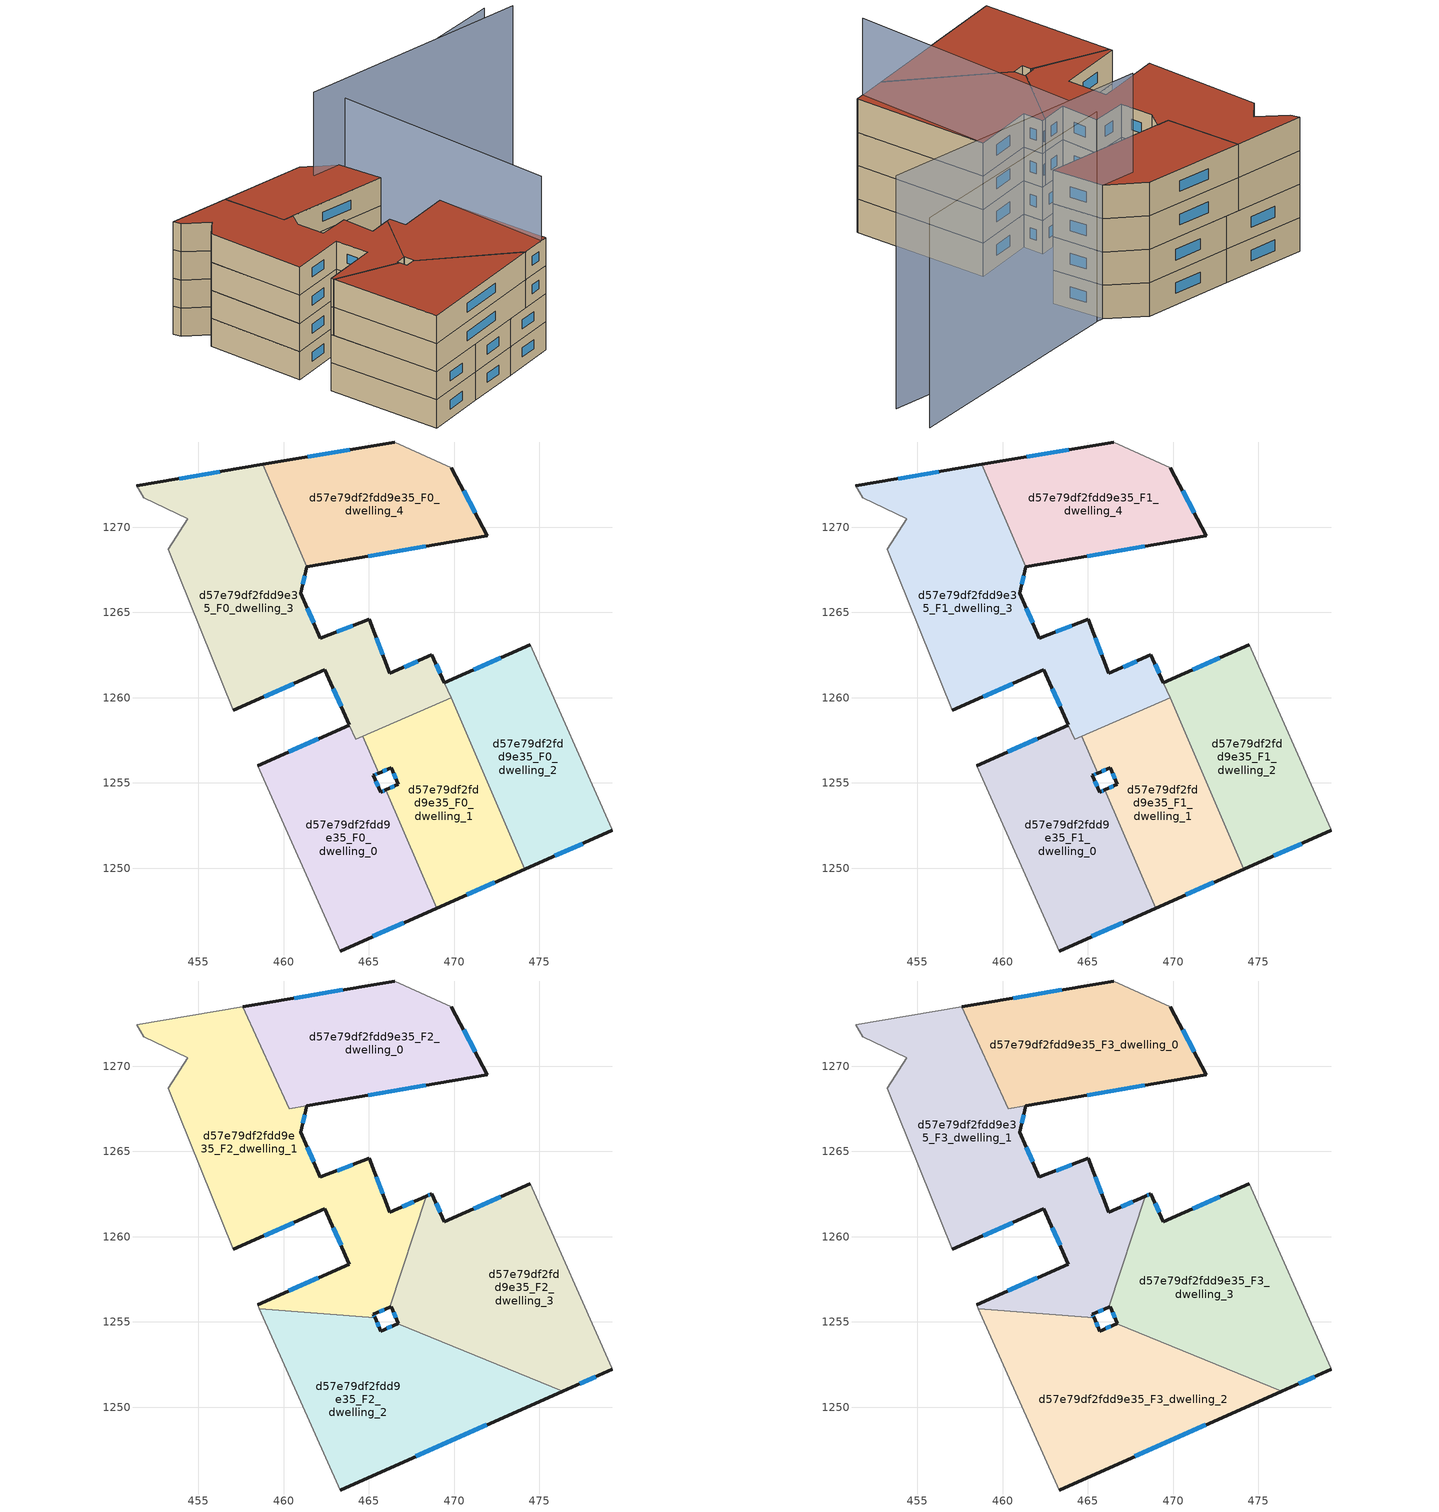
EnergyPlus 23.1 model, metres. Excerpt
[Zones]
d57e79df2fdd9e35_F0_dwelling_0
 floor ground (EU_floor_Construction): 464.63,1257.75 465.57,1255.58 465.27,1255.44 465.71,1254.47 465.99,1254.6 468.98,1247.66 463.31,1245.15 458.48,1256.01 463.86,1258.4 464.22,1257.58 z0
 wall outside (EU_wall_Construction): 465.99,1254.6 465.71,1254.47 465.27,1255.44 465.57,1255.58 / 463.31,1245.15 468.98,1247.66 / 463.86,1258.4 458.48,1256.01 z0:3
 wall to d57e79df2fdd9e35_F0_dwelling_1 (EU_wall_Construction): 468.98,1247.66 465.99,1254.6 / 465.57,1255.58 464.63,1257.75 z0:3
 wall adiabatic (EU_wall_Construction): 458.48,1256.01 463.31,1245.15 z0:3
 wall to d57e79df2fdd9e35_F0_dwelling_3 (EU_wall_Construction): 464.22,1257.58 463.86,1258.4 / 464.63,1257.75 464.23,1257.58 z0:3
 window (EU_Window_Construction): 465.37,1255.49 465.47,1255.53 / 465.56,1254.8 465.42,1255.11 / 465.9,1254.55 465.8,1254.51 / 465.24,1246.01 467.05,1246.81 / 462.03,1257.59 460.31,1256.83 z1.02:1.98
d57e79df2fdd9e35_F0_dwelling_1
 floor ground (EU_floor_Construction): 469.82,1259.99 474.15,1249.95 468.98,1247.66 465.99,1254.6 466.74,1254.93 466.3,1255.9 465.57,1255.58 464.63,1257.75 z0
 wall outside (EU_wall_Construction): 465.57,1255.58 466.3,1255.9 466.74,1254.93 465.99,1254.6 / 468.98,1247.66 474.15,1249.95 z0:3
 wall to d57e79df2fdd9e35_F0_dwelling_2 (EU_wall_Construction): 474.15,1249.95 469.82,1259.99 z0:3
 wall to d57e79df2fdd9e35_F0_dwelling_3 (EU_wall_Construction): 469.82,1259.99 464.63,1257.75 z0:3
 window (EU_Window_Construction): 466.45,1255.57 466.59,1255.26 / 465.82,1255.69 466.05,1255.79 / 470.74,1248.44 472.39,1249.17 / 466.48,1254.82 466.25,1254.71 z1.02:1.98
d57e79df2fdd9e35_F0_dwelling_2
 floor ground (EU_floor_Construction): 474.45,1263.1 479.25,1252.31 479.28,1252.23 474.15,1249.95 469.44,1260.87 z0
 wall outside (EU_wall_Construction): 474.45,1263.1 469.44,1260.87 / 474.15,1249.95 479.28,1252.23 z0:3
 wall adiabatic (EU_wall_Construction): 479.28,1252.23 479.25,1252.31 474.45,1263.1 z0:3
 wall to d57e79df2fdd9e35_F0_dwelling_3 (EU_wall_Construction): 469.44,1260.87 469.82,1259.99 z0:3
 window (EU_Window_Construction): 472.75,1262.34 471.14,1261.63 / 475.89,1250.72 477.54,1251.45 z1.02:1.98
d57e79df2fdd9e35_F0_dwelling_3
 floor ground (EU_floor_Construction): 465.03,1264.59 466.23,1261.43 468.7,1262.52 469.43,1260.87 469.82,1259.99 464.23,1257.58 462.42,1261.64 457.05,1259.26 453.24,1268.71 454.37,1270.49 451.8,1271.73 451.38,1272.42 458.78,1273.68 461.36,1267.69 461,1266.14 462.16,1263.5 z0
 wall outside (EU_wall_Construction): 457.05,1259.26 462.42,1261.64 463.86,1258.4 / 458.78,1273.68 451.38,1272.42 / 469.43,1260.87 468.7,1262.52 466.23,1261.43 465.03,1264.59 462.16,1263.5 461,1266.14 461.36,1267.69 z0:3
 wall adiabatic (EU_wall_Construction): 451.38,1272.42 451.8,1271.73 454.37,1270.49 453.24,1268.71 457.05,1259.26 z0:3
 wall to d57e79df2fdd9e35_F0_dwelling_4 (EU_wall_Construction): 461.36,1267.69 458.78,1273.68 z0:3
 window (EU_Window_Construction): 462.91,1260.54 463.37,1259.51 / 458.88,1260.07 460.6,1260.83 / 456.26,1273.25 453.9,1272.85 / 461.12,1266.67 461.24,1267.16 / 461.76,1264.4 461.39,1265.24 / 464.05,1264.22 463.13,1263.87 / 465.82,1262.51 465.44,1263.52 / 467.86,1262.15 467.07,1261.8 / 469.18,1261.43 468.95,1261.96 z1.02:1.98
d57e79df2fdd9e35_F0_dwelling_4
 floor ground (EU_floor_Construction): 469.84,1273.48 471.94,1269.5 461.36,1267.69 458.78,1273.68 466.51,1274.99 z0
 wall outside (EU_wall_Construction): 461.36,1267.69 471.94,1269.5 469.84,1273.48 / 466.51,1274.99 458.78,1273.68 z0:3
 wall adiabatic (EU_wall_Construction): 469.84,1273.48 466.51,1274.99 z0:3
 window (EU_Window_Construction): 464.96,1268.3 468.34,1268.88 / 463.88,1274.55 461.41,1274.13 / 471.23,1270.85 470.56,1272.13 z1.02:1.98
d57e79df2fdd9e35_F1_dwelling_0
 floor to d57e79df2fdd9e35_F0_dwelling_0 (EU_floor_Construction): 464.63,1257.75 465.57,1255.58 465.27,1255.44 465.71,1254.47 465.99,1254.6 468.98,1247.66 463.31,1245.15 458.48,1256.01 463.86,1258.4 464.22,1257.58 z3
 wall outside (EU_wall_Construction): 465.99,1254.6 465.71,1254.47 465.27,1255.44 465.57,1255.58 / 463.31,1245.15 468.98,1247.66 / 463.86,1258.4 458.48,1256.01 z3:6
 wall to d57e79df2fdd9e35_F1_dwelling_1 (EU_wall_Construction): 468.98,1247.66 465.99,1254.6 / 465.57,1255.58 464.63,1257.75 z3:6
 wall adiabatic (EU_wall_Construction): 458.48,1256.01 463.31,1245.15 z3:6
 wall to d57e79df2fdd9e35_F1_dwelling_3 (EU_wall_Construction): 464.22,1257.58 463.86,1258.4 / 464.63,1257.75 464.23,1257.58 z3:6
 window (EU_Window_Construction): 465.37,1255.49 465.47,1255.53 / 465.56,1254.8 465.42,1255.11 / 465.9,1254.55 465.8,1254.51 / 465.24,1246.01 467.05,1246.81 / 462.03,1257.59 460.31,1256.83 z4.02:4.98
d57e79df2fdd9e35_F1_dwelling_1
 floor to d57e79df2fdd9e35_F0_dwelling_1 (EU_floor_Construction): 469.82,1259.99 474.15,1249.95 468.98,1247.66 465.99,1254.6 466.74,1254.93 466.3,1255.9 465.57,1255.58 464.63,1257.75 z3
 wall outside (EU_wall_Construction): 465.57,1255.58 466.3,1255.9 466.74,1254.93 465.99,1254.6 / 468.98,1247.66 474.15,1249.95 z3:6
 wall to d57e79df2fdd9e35_F1_dwelling_2 (EU_wall_Construction): 474.15,1249.95 469.82,1259.99 z3:6
 wall to d57e79df2fdd9e35_F1_dwelling_3 (EU_wall_Construction): 469.82,1259.99 464.63,1257.75 z3:6
 window (EU_Window_Construction): 466.45,1255.57 466.59,1255.26 / 465.82,1255.69 466.05,1255.79 / 470.74,1248.44 472.39,1249.17 / 466.48,1254.82 466.25,1254.71 z4.02:4.98
d57e79df2fdd9e35_F1_dwelling_2
 floor outside (EU_floor_Construction): 469.82,1259.99 471.72,1255.58 469.65,1260.38 z3
 floor to d57e79df2fdd9e35_F0_dwelling_2 (EU_floor_Construction): 474.45,1263.1 479.25,1252.31 479.28,1252.23 474.15,1249.95 469.82,1259.99 469.44,1260.87 z3
 wall outside (EU_wall_Construction): 474.45,1263.1 469.44,1260.87 / 474.15,1249.95 479.28,1252.23 z3:6
 wall adiabatic (EU_wall_Construction): 479.28,1252.23 479.25,1252.31 474.45,1263.1 z3:6
 wall to d57e79df2fdd9e35_F1_dwelling_3 (EU_wall_Construction): 469.44,1260.87 469.82,1259.99 z3:6
 window (EU_Window_Construction): 472.75,1262.34 471.14,1261.63 / 475.89,1250.72 477.54,1251.45 z4.02:4.98
d57e79df2fdd9e35_F1_dwelling_3
 floor to d57e79df2fdd9e35_F0_dwelling_3 (EU_floor_Construction): 465.03,1264.59 466.23,1261.43 468.7,1262.52 469.43,1260.87 469.82,1259.99 464.22,1257.58 463.86,1258.4 462.42,1261.64 457.05,1259.26 453.24,1268.71 454.37,1270.49 451.8,1271.73 451.38,1272.42 458.78,1273.68 461.36,1267.69 461,1266.14 462.16,1263.5 z3
 wall outside (EU_wall_Construction): 457.05,1259.26 462.42,1261.64 463.86,1258.4 / 458.78,1273.68 451.38,1272.42 / 469.43,1260.87 468.7,1262.52 466.23,1261.43 465.03,1264.59 462.16,1263.5 461,1266.14 461.36,1267.69 z3:6
 wall adiabatic (EU_wall_Construction): 451.38,1272.42 451.8,1271.73 454.37,1270.49 453.24,1268.71 457.05,1259.26 z3:6
 wall to d57e79df2fdd9e35_F1_dwelling_4 (EU_wall_Construction): 461.36,1267.69 458.78,1273.68 z3:6
 window (EU_Window_Construction): 462.91,1260.54 463.37,1259.51 / 458.88,1260.07 460.6,1260.83 / 456.26,1273.25 453.9,1272.85 / 461.12,1266.67 461.24,1267.16 / 461.76,1264.4 461.39,1265.24 / 464.05,1264.22 463.13,1263.87 / 465.82,1262.51 465.44,1263.52 / 467.86,1262.15 467.07,1261.8 / 469.18,1261.43 468.95,1261.96 z4.02:4.98
d57e79df2fdd9e35_F1_dwelling_4
 floor to d57e79df2fdd9e35_F0_dwelling_4 (EU_floor_Construction): 469.84,1273.48 471.94,1269.5 461.36,1267.69 458.78,1273.68 466.51,1274.99 z3
 wall outside (EU_wall_Construction): 461.36,1267.69 471.94,1269.5 469.84,1273.48 / 466.51,1274.99 458.78,1273.68 z3:6
 wall adiabatic (EU_wall_Construction): 469.84,1273.48 466.51,1274.99 z3:6
 window (EU_Window_Construction): 464.96,1268.3 468.34,1268.88 / 463.88,1274.55 461.41,1274.13 / 471.23,1270.85 470.56,1272.13 z4.02:4.98
d57e79df2fdd9e35_F2_dwelling_0
 floor to d57e79df2fdd9e35_F1_dwelling_4 (EU_floor_Construction): 469.84,1273.48 471.94,1269.5 461.36,1267.69 458.78,1273.68 466.51,1274.99 z6
 floor to d57e79df2fdd9e35_F1_dwelling_3 (EU_floor_Construction): 458.78,1273.68 461.36,1267.69 460.34,1267.51 457.59,1273.48 z6
 wall outside (EU_wall_Construction): 466.51,1274.99 457.59,1273.48 / 461.37,1267.69 471.94,1269.5 469.84,1273.48 z6:9
 wall adiabatic (EU_wall_Construction): 469.84,1273.48 466.51,1274.99 z6:9
 wall to d57e79df2fdd9e35_F2_dwelling_1 (EU_wall_Construction): 457.59,1273.48 460.34,1267.51 461.36,1267.69 z6:9
 window (EU_Window_Construction): 463.48,1274.48 460.63,1273.99 / 471.23,1270.85 470.56,1272.13 / 464.97,1268.3 468.34,1268.88 z7.02:7.98
d57e79df2fdd9e35_F2_dwelling_1
 floor to d57e79df2fdd9e35_F1_dwelling_3 (EU_floor_Construction): 461.36,1267.69 461,1266.14 462.16,1263.5 462.18,1263.51 465.03,1264.59 466.23,1261.43 468.35,1262.37 467.21,1258.86 464.22,1257.58 462.42,1261.64 457.05,1259.26 453.24,1268.71 454.37,1270.49 451.8,1271.73 451.38,1272.42 457.59,1273.48 460.34,1267.51 z6
 floor to d57e79df2fdd9e35_F1_dwelling_0 (EU_floor_Construction): 464.63,1257.75 465.57,1255.58 465.27,1255.44 465.36,1255.24 458.59,1255.77 458.48,1256.01 463.86,1258.4 464.22,1257.58 z6
 floor to d57e79df2fdd9e35_F1_dwelling_1 (EU_floor_Construction): 467.21,1258.86 466.23,1255.87 465.57,1255.58 464.63,1257.75 z6
 wall outside (EU_wall_Construction): 465.36,1255.24 465.27,1255.44 466.23,1255.87 / 457.05,1259.26 462.42,1261.64 463.86,1258.4 458.48,1256.01 / 468.35,1262.37 466.23,1261.43 465.03,1264.59 462.18,1263.51 462.16,1263.5 461,1266.14 461.36,1267.69 z6:9
 wall to d57e79df2fdd9e35_F2_dwelling_2 (EU_wall_Construction): 458.59,1255.77 465.36,1255.24 z6:9
 wall adiabatic (EU_wall_Construction): 458.48,1256.01 458.59,1255.77 / 457.59,1273.48 451.38,1272.42 451.8,1271.73 454.37,1270.49 453.24,1268.71 457.05,1259.26 z6:9
 wall to d57e79df2fdd9e35_F2_dwelling_3 (EU_wall_Construction): 466.23,1255.87 468.35,1262.37 z6:9
 window (EU_Window_Construction): 465.6,1255.59 465.9,1255.72 / 465.33,1255.31 465.3,1255.37 / 462.03,1257.59 460.31,1256.83 / 462.91,1260.54 463.37,1259.5 / 458.88,1260.07 460.6,1260.83 / 461.12,1266.67 461.24,1267.16 / 461.76,1264.4 461.39,1265.24 / 464.06,1264.22 463.15,1263.88 / 465.82,1262.51 465.44,1263.52 / 467.63,1262.05 466.96,1261.75 z7.02:7.98
d57e79df2fdd9e35_F2_dwelling_2
 floor to d57e79df2fdd9e35_F1_dwelling_0 (EU_floor_Construction): 465.99,1254.6 468.98,1247.66 463.31,1245.15 458.59,1255.77 465.36,1255.24 465.71,1254.47 z6
 floor to d57e79df2fdd9e35_F1_dwelling_1 (EU_floor_Construction): 473.15,1252.25 474.14,1249.95 468.98,1247.66 465.99,1254.6 466.69,1254.91 z6
 floor to d57e79df2fdd9e35_F1_dwelling_2 (EU_floor_Construction): 476.36,1250.93 474.14,1249.95 473.16,1252.25 z6
 wall outside (EU_wall_Construction): 466.69,1254.91 465.71,1254.47 465.36,1255.24 / 463.31,1245.15 476.36,1250.93 z6:9
 wall to d57e79df2fdd9e35_F2_dwelling_3 (EU_wall_Construction): 476.36,1250.93 466.69,1254.91 z6:9
 wall adiabatic (EU_wall_Construction): 458.59,1255.77 463.31,1245.15 z6:9
 window (EU_Window_Construction): 465.59,1254.73 465.48,1254.98 / 466.35,1254.76 466.04,1254.62 / 467.75,1247.12 471.92,1248.96 z7.02:7.98
d57e79df2fdd9e35_F2_dwelling_3
 floor to d57e79df2fdd9e35_F1_dwelling_1 (EU_floor_Construction): 469.82,1259.99 473.15,1252.25 466.69,1254.91 466.74,1254.93 466.3,1255.9 466.23,1255.87 467.21,1258.86 z6
 floor to d57e79df2fdd9e35_F1_dwelling_2 (EU_floor_Construction): 474.45,1263.1 479.25,1252.31 479.28,1252.23 476.36,1250.93 473.16,1252.25 469.82,1259.99 469.44,1260.87 z6
 floor to d57e79df2fdd9e35_F1_dwelling_3 (EU_floor_Construction): 468.7,1262.52 469.43,1260.87 469.82,1259.99 467.21,1258.86 468.35,1262.37 z6
 wall outside (EU_wall_Construction): 476.36,1250.93 479.28,1252.23 / 466.23,1255.87 466.3,1255.9 466.74,1254.93 466.69,1254.91 / 474.45,1263.1 469.44,1260.87 468.7,1262.52 468.35,1262.37 z6:9
 wall adiabatic (EU_wall_Construction): 479.28,1252.23 479.25,1252.31 474.45,1263.1 z6:9
 window (EU_Window_Construction): 477.36,1251.37 478.29,1251.79 / 466.45,1255.57 466.59,1255.26 / 468.58,1262.47 468.47,1262.42 / 469.18,1261.43 468.95,1261.96 / 472.75,1262.34 471.14,1261.63 z7.02:7.98
d57e79df2fdd9e35_F3_dwelling_0
 floor to d57e79df2fdd9e35_F2_dwelling_0 (EU_floor_Construction): 469.84,1273.48 471.94,1269.5 460.34,1267.51 457.59,1273.48 466.51,1274.99 z9
 wall outside (EU_wall_Construction): 466.51,1274.99 457.59,1273.48 / 461.37,1267.69 471.94,1269.5 469.84,1273.48 z9:12
 wall adiabatic (EU_wall_Construction): 469.84,1273.48 466.51,1274.99 z9:12
 wall to d57e79df2fdd9e35_F3_dwelling_1 (EU_wall_Construction): 457.59,1273.48 460.34,1267.51 461.36,1267.69 z9:12
 window (EU_Window_Construction): 463.48,1274.48 460.63,1273.99 / 471.23,1270.85 470.56,1272.13 / 464.97,1268.3 468.34,1268.88 z10.02:10.98
 roof outside (EU_roof_Construction): 471.94,1269.5 469.84,1273.48 466.51,1274.99 457.59,1273.48 460.34,1267.51 z12
d57e79df2fdd9e35_F3_dwelling_1
 floor to d57e79df2fdd9e35_F2_dwelling_1 (EU_floor_Construction): 461.36,1267.69 461,1266.14 462.16,1263.5 462.18,1263.51 465.03,1264.59 466.23,1261.43 468.35,1262.37 466.23,1255.87 465.27,1255.44 465.36,1255.24 458.59,1255.77 458.48,1256.01 463.86,1258.4 462.42,1261.64 457.05,1259.26 453.24,1268.71 454.37,1270.49 451.8,1271.73 451.38,1272.42 457.59,1273.48 460.34,1267.51 z9
 wall outside (EU_wall_Construction): 465.36,1255.24 465.27,1255.44 466.23,1255.87 / 457.05,1259.26 462.42,1261.64 463.86,1258.4 458.48,1256.01 / 468.35,1262.37 466.23,1261.43 465.03,1264.59 462.18,1263.51 462.16,1263.5 461,1266.14 461.36,1267.69 z9:12
 wall to d57e79df2fdd9e35_F3_dwelling_2 (EU_wall_Construction): 458.59,1255.77 465.36,1255.24 z9:12
 wall adiabatic (EU_wall_Construction): 458.48,1256.01 458.59,1255.77 / 457.59,1273.48 451.38,1272.42 451.8,1271.73 454.37,1270.49 453.24,1268.71 457.05,1259.26 z9:12
 wall to d57e79df2fdd9e35_F3_dwelling_3 (EU_wall_Construction): 466.23,1255.87 468.35,1262.37 z9:12
 window (EU_Window_Construction): 465.6,1255.59 465.9,1255.72 / 465.33,1255.31 465.3,1255.37 / 462.03,1257.59 460.31,1256.83 / 462.91,1260.54 463.37,1259.5 / 458.88,1260.07 460.6,1260.83 / 461.12,1266.67 461.24,1267.16 / 461.76,1264.4 461.39,1265.24 / 464.06,1264.22 463.15,1263.88 / 465.82,1262.51 465.44,1263.52 / 467.63,1262.05 466.96,1261.75 z10.02:10.98
 roof outside (EU_roof_Construction): 466.23,1255.87 468.35,1262.37 466.23,1261.43 465.03,1264.59 462.18,1263.51 462.16,1263.5 461,1266.14 461.36,1267.69 460.34,1267.51 457.59,1273.48 451.38,1272.42 451.8,1271.73 454.37,1270.49 453.24,1268.71 457.05,1259.26 462.42,1261.64 463.86,1258.4 458.48,1256.01 458.59,1255.77 465.36,1255.24 465.27,1255.44 z12
d57e79df2fdd9e35_F3_dwelling_2
 floor to d57e79df2fdd9e35_F2_dwelling_2 (EU_floor_Construction): 476.36,1250.93 463.31,1245.15 458.59,1255.77 465.36,1255.24 465.71,1254.47 466.69,1254.91 z9
 wall outside (EU_wall_Construction): 466.69,1254.91 465.71,1254.47 465.36,1255.24 / 463.31,1245.15 476.36,1250.93 z9:12
 wall to d57e79df2fdd9e35_F3_dwelling_3 (EU_wall_Construction): 476.36,1250.93 466.69,1254.91 z9:12
 wall adiabatic (EU_wall_Construction): 458.59,1255.77 463.31,1245.15 z9:12
 window (EU_Window_Construction): 465.59,1254.73 465.48,1254.98 / 466.35,1254.76 466.04,1254.62 / 467.75,1247.12 471.92,1248.96 z10.02:10.98
 roof outside (EU_roof_Construction): 476.36,1250.93 466.69,1254.91 465.71,1254.47 465.36,1255.24 458.59,1255.77 463.31,1245.15 z12
d57e79df2fdd9e35_F3_dwelling_3
 floor to d57e79df2fdd9e35_F2_dwelling_3 (EU_floor_Construction): 474.45,1263.1 479.25,1252.31 479.28,1252.23 476.36,1250.93 466.69,1254.91 466.74,1254.93 466.3,1255.9 466.23,1255.87 468.35,1262.37 468.7,1262.52 469.44,1260.87 z9
 wall outside (EU_wall_Construction): 476.36,1250.93 479.28,1252.23 / 466.23,1255.87 466.3,1255.9 466.74,1254.93 466.69,1254.91 / 474.45,1263.1 469.44,1260.87 468.7,1262.52 468.35,1262.37 z9:12
 wall adiabatic (EU_wall_Construction): 479.28,1252.23 479.25,1252.31 474.45,1263.1 z9:12
 window (EU_Window_Construction): 477.36,1251.37 478.29,1251.79 / 466.45,1255.57 466.59,1255.26 / 468.58,1262.47 468.47,1262.42 / 469.18,1261.43 468.95,1261.96 / 472.75,1262.34 471.14,1261.63 z10.02:10.98
 roof outside (EU_roof_Construction): 479.28,1252.23 479.25,1252.31 474.45,1263.1 469.44,1260.87 468.7,1262.52 468.35,1262.37 466.23,1255.87 466.3,1255.9 466.74,1254.93 466.69,1254.91 476.36,1250.93 z12
shading: 478.63,1251.93 470.51,1273.64 / 470.51,1273.64 490.03,1280.94 z0:18.9; 490.73,1277.03 466.85,1272.97 z0:20.9
[Building]
EU S2 Campaign: North Axis=0; Terrain=City; Solar Distribution=FullExterior
[Site:Location]
Vienna: Latitude=48; Longitude=16.5; Time Zone=1; Elevation=183
[SizingPeriod:WeatherFileDays]
AnnualSizingPeriod: Begin Month=1; Begin Day of Month=1; End Month=12; End Day of Month=31; Day of Week for Start Day=Monday; Use Weather File Daylight Saving Period=No; Use Weather File Rain and Snow Indicators=No
[MATERIAL]
EU_InternalMass_Material: Roughness=MediumRough; Thickness=0.1; Conductivity=1; Density=1800; Specific Heat=900; Thermal Absorptance=0.9; Solar Absorptance=0.7; Visible Absorptance=0.7
[MATERIAL:NOMASS] Roughness=MediumRough; Thermal Absorptance=0.9; Solar Absorptance=0.7; Visible Absorptance=0.7
Name | Thermal Resistance
EU_wall_NoMass | 0.942466
EU_roof_NoMass | 0.551687
EU_floor_NoMass | 0.66527
[WINDOWMATERIAL:SIMPLEGLAZINGSYSTEM]
EU_Window_SimpleGlazing: UFactor=2.03367; Solar Heat Gain Coefficient=0.65; Visible Transmittance=0.65
[CONSTRUCTION]
EU_wall_Construction: EU_wall_NoMass
EU_roof_Construction: EU_roof_NoMass
EU_floor_Construction: EU_floor_NoMass
EU_Window_Construction: EU_Window_SimpleGlazing
EU_InternalMass_Construction: EU_InternalMass_Material
[ZONE] Type=1; Multiplier=1; Ceiling Height=autocalculate; Floor Area=autocalculate; Part of Total Floor Area=Yes
Name | Volume
d57e79df2fdd9e35_F0_dwelling_0; d57e79df2fdd9e35_F1_dwelling_0 | 221.442
d57e79df2fdd9e35_F2_dwelling_0; d57e79df2fdd9e35_F3_dwelling_0 | 213
d57e79df2fdd9e35_F0_dwelling_1; d57e79df2fdd9e35_F1_dwelling_1 | 183.04
d57e79df2fdd9e35_F2_dwelling_1; d57e79df2fdd9e35_F3_dwelling_1 | 361.277
d57e79df2fdd9e35_F0_dwelling_2 | 198.358
d57e79df2fdd9e35_F1_dwelling_2 | 198.231
d57e79df2fdd9e35_F2_dwelling_2; d57e79df2fdd9e35_F3_dwelling_2 | 285.555
d57e79df2fdd9e35_F0_dwelling_3 | 347.662
d57e79df2fdd9e35_F1_dwelling_3 | 347.705
d57e79df2fdd9e35_F2_dwelling_3; d57e79df2fdd9e35_F3_dwelling_3 | 282.308
d57e79df2fdd9e35_F0_dwelling_4; d57e79df2fdd9e35_F1_dwelling_4 | 191.602
[INTERNALMASS] Construction=EU_InternalMass_Construction
Name | Zone or ZoneList | Surface Area
d57e79df2fdd9e35_F0_dwelling_0_EU_InternalMass | d57e79df2fdd9e35_F0_dwelling_0 | 73.8157
d57e79df2fdd9e35_F0_dwelling_1_EU_InternalMass | d57e79df2fdd9e35_F0_dwelling_1 | 61.0129
d57e79df2fdd9e35_F0_dwelling_2_EU_InternalMass | d57e79df2fdd9e35_F0_dwelling_2 | 66.1149
d57e79df2fdd9e35_F0_dwelling_3_EU_InternalMass | d57e79df2fdd9e35_F0_dwelling_3 | 115.906
d57e79df2fdd9e35_F0_dwelling_4_EU_InternalMass | d57e79df2fdd9e35_F0_dwelling_4 | 63.8676
d57e79df2fdd9e35_F1_dwelling_0_EU_InternalMass | d57e79df2fdd9e35_F1_dwelling_0 | 73.8157
d57e79df2fdd9e35_F1_dwelling_1_EU_InternalMass | d57e79df2fdd9e35_F1_dwelling_1 | 61.0129
d57e79df2fdd9e35_F1_dwelling_2_EU_InternalMass | d57e79df2fdd9e35_F1_dwelling_2 | 66.1149
d57e79df2fdd9e35_F1_dwelling_3_EU_InternalMass | d57e79df2fdd9e35_F1_dwelling_3 | 115.906
d57e79df2fdd9e35_F1_dwelling_4_EU_InternalMass | d57e79df2fdd9e35_F1_dwelling_4 | 63.8676
d57e79df2fdd9e35_F2_dwelling_0_EU_InternalMass | d57e79df2fdd9e35_F2_dwelling_0 | 71.0017
d57e79df2fdd9e35_F2_dwelling_1_EU_InternalMass | d57e79df2fdd9e35_F2_dwelling_1 | 120.426
d57e79df2fdd9e35_F2_dwelling_2_EU_InternalMass | d57e79df2fdd9e35_F2_dwelling_2 | 95.1849
d57e79df2fdd9e35_F2_dwelling_3_EU_InternalMass | d57e79df2fdd9e35_F2_dwelling_3 | 94.1028
d57e79df2fdd9e35_F3_dwelling_0_EU_InternalMass | d57e79df2fdd9e35_F3_dwelling_0 | 71.0017
d57e79df2fdd9e35_F3_dwelling_1_EU_InternalMass | d57e79df2fdd9e35_F3_dwelling_1 | 120.426
d57e79df2fdd9e35_F3_dwelling_2_EU_InternalMass | d57e79df2fdd9e35_F3_dwelling_2 | 95.1849
d57e79df2fdd9e35_F3_dwelling_3_EU_InternalMass | d57e79df2fdd9e35_F3_dwelling_3 | 94.1028
[OTHEREQUIPMENT] Fuel Type=Electricity; Design Level Calculation Method=Watts/Area; Power per Zone Floor Area=1; Fraction Latent=0; Fraction Radiant=0; Fraction Lost=0; Carbon Dioxide Generation Rate=0; EndUse Subcategory=EU_Step8_InternalGains
Name | Zone or ZoneList or Space or SpaceList | Schedule
EU_Step8_InternalGain_d57e79df2fdd9e35_F0_dwelling_0_f000 | d57e79df2fdd9e35_F0_dwelling_0 | EU_Step8_GainSchedule_d57e79df2fdd9e35_F0_dwelling_0_f000
EU_Step8_InternalGain_d57e79df2fdd9e35_F0_dwelling_1_f000 | d57e79df2fdd9e35_F0_dwelling_1 | EU_Step8_GainSchedule_d57e79df2fdd9e35_F0_dwelling_1_f000
EU_Step8_InternalGain_d57e79df2fdd9e35_F0_dwelling_2_f000 | d57e79df2fdd9e35_F0_dwelling_2 | EU_Step8_GainSchedule_d57e79df2fdd9e35_F0_dwelling_2_f000
EU_Step8_InternalGain_d57e79df2fdd9e35_F0_dwelling_3_f000 | d57e79df2fdd9e35_F0_dwelling_3 | EU_Step8_GainSchedule_d57e79df2fdd9e35_F0_dwelling_3_f000
EU_Step8_InternalGain_d57e79df2fdd9e35_F0_dwelling_4_f000 | d57e79df2fdd9e35_F0_dwelling_4 | EU_Step8_GainSchedule_d57e79df2fdd9e35_F0_dwelling_4_f000
EU_Step8_InternalGain_d57e79df2fdd9e35_F1_dwelling_0_f000 | d57e79df2fdd9e35_F1_dwelling_0 | EU_Step8_GainSchedule_d57e79df2fdd9e35_F1_dwelling_0_f000
EU_Step8_InternalGain_d57e79df2fdd9e35_F1_dwelling_1_f000 | d57e79df2fdd9e35_F1_dwelling_1 | EU_Step8_GainSchedule_d57e79df2fdd9e35_F1_dwelling_1_f000
EU_Step8_InternalGain_d57e79df2fdd9e35_F1_dwelling_2_f000 | d57e79df2fdd9e35_F1_dwelling_2 | EU_Step8_GainSchedule_d57e79df2fdd9e35_F1_dwelling_2_f000
EU_Step8_InternalGain_d57e79df2fdd9e35_F1_dwelling_3_f000 | d57e79df2fdd9e35_F1_dwelling_3 | EU_Step8_GainSchedule_d57e79df2fdd9e35_F1_dwelling_3_f000
EU_Step8_InternalGain_d57e79df2fdd9e35_F1_dwelling_4_f000 | d57e79df2fdd9e35_F1_dwelling_4 | EU_Step8_GainSchedule_d57e79df2fdd9e35_F1_dwelling_4_f000
EU_Step8_InternalGain_d57e79df2fdd9e35_F2_dwelling_0_f000 | d57e79df2fdd9e35_F2_dwelling_0 | EU_Step8_GainSchedule_d57e79df2fdd9e35_F2_dwelling_0_f000
EU_Step8_InternalGain_d57e79df2fdd9e35_F2_dwelling_1_f000 | d57e79df2fdd9e35_F2_dwelling_1 | EU_Step8_GainSchedule_d57e79df2fdd9e35_F2_dwelling_1_f000
EU_Step8_InternalGain_d57e79df2fdd9e35_F2_dwelling_2_f000 | d57e79df2fdd9e35_F2_dwelling_2 | EU_Step8_GainSchedule_d57e79df2fdd9e35_F2_dwelling_2_f000
EU_Step8_InternalGain_d57e79df2fdd9e35_F2_dwelling_3_f000 | d57e79df2fdd9e35_F2_dwelling_3 | EU_Step8_GainSchedule_d57e79df2fdd9e35_F2_dwelling_3_f000
EU_Step8_InternalGain_d57e79df2fdd9e35_F3_dwelling_0_f000 | d57e79df2fdd9e35_F3_dwelling_0 | EU_Step8_GainSchedule_d57e79df2fdd9e35_F3_dwelling_0_f000
EU_Step8_InternalGain_d57e79df2fdd9e35_F3_dwelling_1_f000 | d57e79df2fdd9e35_F3_dwelling_1 | EU_Step8_GainSchedule_d57e79df2fdd9e35_F3_dwelling_1_f000
EU_Step8_InternalGain_d57e79df2fdd9e35_F3_dwelling_2_f000 | d57e79df2fdd9e35_F3_dwelling_2 | EU_Step8_GainSchedule_d57e79df2fdd9e35_F3_dwelling_2_f000
EU_Step8_InternalGain_d57e79df2fdd9e35_F3_dwelling_3_f000 | d57e79df2fdd9e35_F3_dwelling_3 | EU_Step8_GainSchedule_d57e79df2fdd9e35_F3_dwelling_3_f000
[ZONEVENTILATION:DESIGNFLOWRATE] Schedule=EU_AlwaysOn; Design Flow Rate Calculation Method=AirChanges/Hour; Air Changes per Hour=0.530523; Ventilation Type=Natural; Fan Pressure Rise=0; Fan Total Efficiency=1; Constant Term Coefficient=1; Temperature Term Coefficient=0; Velocity Term Coefficient=0; Velocity Squared Term Coefficient=0; Minimum Indoor Temperature=-100; Maximum Indoor Temperature=100; Delta Temperature=-100; Minimum Outdoor Temperature=-100; Maximum Outdoor Temperature=100; Maximum Wind Speed=40
Name | Zone or ZoneList or Space or SpaceList
EU_ConstantAir_d57e79df2fdd9e35_F0_dwelling_0 | d57e79df2fdd9e35_F0_dwelling_0
EU_ConstantAir_d57e79df2fdd9e35_F0_dwelling_1 | d57e79df2fdd9e35_F0_dwelling_1
EU_ConstantAir_d57e79df2fdd9e35_F0_dwelling_2 | d57e79df2fdd9e35_F0_dwelling_2
EU_ConstantAir_d57e79df2fdd9e35_F0_dwelling_3 | d57e79df2fdd9e35_F0_dwelling_3
EU_ConstantAir_d57e79df2fdd9e35_F0_dwelling_4 | d57e79df2fdd9e35_F0_dwelling_4
EU_ConstantAir_d57e79df2fdd9e35_F1_dwelling_0 | d57e79df2fdd9e35_F1_dwelling_0
EU_ConstantAir_d57e79df2fdd9e35_F1_dwelling_1 | d57e79df2fdd9e35_F1_dwelling_1
EU_ConstantAir_d57e79df2fdd9e35_F1_dwelling_2 | d57e79df2fdd9e35_F1_dwelling_2
EU_ConstantAir_d57e79df2fdd9e35_F1_dwelling_3 | d57e79df2fdd9e35_F1_dwelling_3
EU_ConstantAir_d57e79df2fdd9e35_F1_dwelling_4 | d57e79df2fdd9e35_F1_dwelling_4
EU_ConstantAir_d57e79df2fdd9e35_F2_dwelling_0 | d57e79df2fdd9e35_F2_dwelling_0
EU_ConstantAir_d57e79df2fdd9e35_F2_dwelling_1 | d57e79df2fdd9e35_F2_dwelling_1
EU_ConstantAir_d57e79df2fdd9e35_F2_dwelling_2 | d57e79df2fdd9e35_F2_dwelling_2
EU_ConstantAir_d57e79df2fdd9e35_F2_dwelling_3 | d57e79df2fdd9e35_F2_dwelling_3
EU_ConstantAir_d57e79df2fdd9e35_F3_dwelling_0 | d57e79df2fdd9e35_F3_dwelling_0
EU_ConstantAir_d57e79df2fdd9e35_F3_dwelling_1 | d57e79df2fdd9e35_F3_dwelling_1
EU_ConstantAir_d57e79df2fdd9e35_F3_dwelling_2 | d57e79df2fdd9e35_F3_dwelling_2
EU_ConstantAir_d57e79df2fdd9e35_F3_dwelling_3 | d57e79df2fdd9e35_F3_dwelling_3
[HVACTEMPLATE:THERMOSTAT] Constant Heating Setpoint=20; Constant Cooling Setpoint=50
EU_HeatOnly_d57e79df2fdd9e35_F0_dwelling_0; EU_HeatOnly_d57e79df2fdd9e35_F0_dwelling_1; EU_HeatOnly_d57e79df2fdd9e35_F0_dwelling_2; EU_HeatOnly_d57e79df2fdd9e35_F0_dwelling_3; EU_HeatOnly_d57e79df2fdd9e35_F0_dwelling_4; EU_HeatOnly_d57e79df2fdd9e35_F1_dwelling_0; EU_HeatOnly_d57e79df2fdd9e35_F1_dwelling_1; EU_HeatOnly_d57e79df2fdd9e35_F1_dwelling_2; EU_HeatOnly_d57e79df2fdd9e35_F1_dwelling_3; EU_HeatOnly_d57e79df2fdd9e35_F1_dwelling_4; EU_HeatOnly_d57e79df2fdd9e35_F2_dwelling_0; EU_HeatOnly_d57e79df2fdd9e35_F2_dwelling_1; EU_HeatOnly_d57e79df2fdd9e35_F2_dwelling_2; EU_HeatOnly_d57e79df2fdd9e35_F2_dwelling_3; EU_HeatOnly_d57e79df2fdd9e35_F3_dwelling_0; EU_HeatOnly_d57e79df2fdd9e35_F3_dwelling_1; EU_HeatOnly_d57e79df2fdd9e35_F3_dwelling_2; EU_HeatOnly_d57e79df2fdd9e35_F3_dwelling_3
[HVACTEMPLATE:ZONE:IDEALLOADSAIRSYSTEM] System Availability Schedule=EU_AlwaysOn; Maximum Heating Supply Air Temperature=50; Minimum Cooling Supply Air Temperature=13; Maximum Heating Supply Air Humidity Ratio=0.0156; Minimum Cooling Supply Air Humidity Ratio=0.0077; Heating Limit=NoLimit; Cooling Limit=NoLimit; Heating Availability Schedule=EU_AlwaysOn; Cooling Availability Schedule=EU_CoolingOff; Dehumidification Control Type=ConstantSensibleHeatRatio; Cooling Sensible Heat Ratio=0.7; Dehumidification Setpoint=60; Humidification Control Type=None; Humidification Setpoint=30; Outdoor Air Method=None; Outdoor Air Flow Rate per Person=0.00944; Outdoor Air Flow Rate per Zone Floor Area=0; Outdoor Air Flow Rate per Zone=0; Demand Controlled Ventilation Type=None; Outdoor Air Economizer Type=NoEconomizer; Heat Recovery Type=None; Sensible Heat Recovery Effectiveness=0.7; Latent Heat Recovery Effectiveness=0.65
Name | Template Thermostat
d57e79df2fdd9e35_F0_dwelling_0 | EU_HeatOnly_d57e79df2fdd9e35_F0_dwelling_0
d57e79df2fdd9e35_F0_dwelling_1 | EU_HeatOnly_d57e79df2fdd9e35_F0_dwelling_1
d57e79df2fdd9e35_F0_dwelling_2 | EU_HeatOnly_d57e79df2fdd9e35_F0_dwelling_2
d57e79df2fdd9e35_F0_dwelling_3 | EU_HeatOnly_d57e79df2fdd9e35_F0_dwelling_3
d57e79df2fdd9e35_F0_dwelling_4 | EU_HeatOnly_d57e79df2fdd9e35_F0_dwelling_4
d57e79df2fdd9e35_F1_dwelling_0 | EU_HeatOnly_d57e79df2fdd9e35_F1_dwelling_0
d57e79df2fdd9e35_F1_dwelling_1 | EU_HeatOnly_d57e79df2fdd9e35_F1_dwelling_1
d57e79df2fdd9e35_F1_dwelling_2 | EU_HeatOnly_d57e79df2fdd9e35_F1_dwelling_2
d57e79df2fdd9e35_F1_dwelling_3 | EU_HeatOnly_d57e79df2fdd9e35_F1_dwelling_3
d57e79df2fdd9e35_F1_dwelling_4 | EU_HeatOnly_d57e79df2fdd9e35_F1_dwelling_4
d57e79df2fdd9e35_F2_dwelling_0 | EU_HeatOnly_d57e79df2fdd9e35_F2_dwelling_0
d57e79df2fdd9e35_F2_dwelling_1 | EU_HeatOnly_d57e79df2fdd9e35_F2_dwelling_1
d57e79df2fdd9e35_F2_dwelling_2 | EU_HeatOnly_d57e79df2fdd9e35_F2_dwelling_2
d57e79df2fdd9e35_F2_dwelling_3 | EU_HeatOnly_d57e79df2fdd9e35_F2_dwelling_3
d57e79df2fdd9e35_F3_dwelling_0 | EU_HeatOnly_d57e79df2fdd9e35_F3_dwelling_0
d57e79df2fdd9e35_F3_dwelling_1 | EU_HeatOnly_d57e79df2fdd9e35_F3_dwelling_1
d57e79df2fdd9e35_F3_dwelling_2 | EU_HeatOnly_d57e79df2fdd9e35_F3_dwelling_2
d57e79df2fdd9e35_F3_dwelling_3 | EU_HeatOnly_d57e79df2fdd9e35_F3_dwelling_3
[SIZING:ZONE] Zone Cooling Design Supply Air Temperature Input Method=SupplyAirTemperature; Zone Cooling Design Supply Air Temperature=13; Zone Heating Design Supply Air Temperature Input Method=SupplyAirTemperature; Zone Heating Design Supply Air Temperature=50; Zone Cooling Design Supply Air Humidity Ratio=0.008; Zone Heating Design Supply Air Humidity Ratio=0.008; Cooling Design Air Flow Method=DesignDay; Cooling Design Air Flow Rate=0; Cooling Minimum Air Flow per Zone Floor Area=0.000762; Cooling Minimum Air Flow=0; Cooling Minimum Air Flow Fraction=0.2; Heating Design Air Flow Method=DesignDay; Heating Design Air Flow Rate=0; Heating Maximum Air Flow per Zone Floor Area=0.002032; Heating Maximum Air Flow=0.141576; Heating Maximum Air Flow Fraction=0.3; Account for Dedicated Outdoor Air System=No; Dedicated Outdoor Air System Control Strategy=NeutralSupplyAir; Dedicated Outdoor Air Low Setpoint Temperature for Design=autosize; Dedicated Outdoor Air High Setpoint Temperature for Design=autosize; Zone Load Sizing Method=Sensible Load Only No Latent Load; Zone Latent Cooling Design Supply Air Humidity Ratio Input Method=HumidityRatioDifference; Zone Cooling Design Supply Air Humidity Ratio Difference=0.005; Zone Latent Heating Design Supply Air Humidity Ratio Input Method=HumidityRatioDifference; Zone Humidification Design Supply Air Humidity Ratio Difference=0.005
d57e79df2fdd9e35_F0_dwelling_0; d57e79df2fdd9e35_F0_dwelling_1; d57e79df2fdd9e35_F0_dwelling_2; d57e79df2fdd9e35_F0_dwelling_3; d57e79df2fdd9e35_F0_dwelling_4; d57e79df2fdd9e35_F1_dwelling_0; d57e79df2fdd9e35_F1_dwelling_1; d57e79df2fdd9e35_F1_dwelling_2; d57e79df2fdd9e35_F1_dwelling_3; d57e79df2fdd9e35_F1_dwelling_4; d57e79df2fdd9e35_F2_dwelling_0; d57e79df2fdd9e35_F2_dwelling_1; d57e79df2fdd9e35_F2_dwelling_2; d57e79df2fdd9e35_F2_dwelling_3; d57e79df2fdd9e35_F3_dwelling_0; d57e79df2fdd9e35_F3_dwelling_1; d57e79df2fdd9e35_F3_dwelling_2; d57e79df2fdd9e35_F3_dwelling_3
[SCHEDULE:CONSTANT]
Name | Hourly Value
EU_AlwaysOn | 1
EU_CoolingOff | 0
[SCHEDULE:FILE] Column Number=1; Rows to Skip at Top=0; Number of Hours of Data=8760; Column Separator=Comma; Interpolate to Timestep=No; Minutes per Item=60; Adjust Schedule for Daylight Savings=Yes
Name | File
EU_Step8_GainSchedule_d57e79df2fdd9e35_F0_dwelling_0_f000 | ../../schedules/d57e79df2fdd9e35/d57e79df2fdd9e35_F0_dwelling_0_f000_gain.csv
EU_Step8_GainSchedule_d57e79df2fdd9e35_F0_dwelling_1_f000 | ../../schedules/d57e79df2fdd9e35/d57e79df2fdd9e35_F0_dwelling_1_f000_gain.csv
EU_Step8_GainSchedule_d57e79df2fdd9e35_F0_dwelling_2_f000 | ../../schedules/d57e79df2fdd9e35/d57e79df2fdd9e35_F0_dwelling_2_f000_gain.csv
EU_Step8_GainSchedule_d57e79df2fdd9e35_F0_dwelling_3_f000 | ../../schedules/d57e79df2fdd9e35/d57e79df2fdd9e35_F0_dwelling_3_f000_gain.csv
EU_Step8_GainSchedule_d57e79df2fdd9e35_F0_dwelling_4_f000 | ../../schedules/d57e79df2fdd9e35/d57e79df2fdd9e35_F0_dwelling_4_f000_gain.csv
EU_Step8_GainSchedule_d57e79df2fdd9e35_F1_dwelling_0_f000 | ../../schedules/d57e79df2fdd9e35/d57e79df2fdd9e35_F1_dwelling_0_f000_gain.csv
EU_Step8_GainSchedule_d57e79df2fdd9e35_F1_dwelling_1_f000 | ../../schedules/d57e79df2fdd9e35/d57e79df2fdd9e35_F1_dwelling_1_f000_gain.csv
EU_Step8_GainSchedule_d57e79df2fdd9e35_F1_dwelling_2_f000 | ../../schedules/d57e79df2fdd9e35/d57e79df2fdd9e35_F1_dwelling_2_f000_gain.csv
EU_Step8_GainSchedule_d57e79df2fdd9e35_F1_dwelling_3_f000 | ../../schedules/d57e79df2fdd9e35/d57e79df2fdd9e35_F1_dwelling_3_f000_gain.csv
EU_Step8_GainSchedule_d57e79df2fdd9e35_F1_dwelling_4_f000 | ../../schedules/d57e79df2fdd9e35/d57e79df2fdd9e35_F1_dwelling_4_f000_gain.csv
EU_Step8_GainSchedule_d57e79df2fdd9e35_F2_dwelling_0_f000 | ../../schedules/d57e79df2fdd9e35/d57e79df2fdd9e35_F2_dwelling_0_f000_gain.csv
EU_Step8_GainSchedule_d57e79df2fdd9e35_F2_dwelling_1_f000 | ../../schedules/d57e79df2fdd9e35/d57e79df2fdd9e35_F2_dwelling_1_f000_gain.csv
EU_Step8_GainSchedule_d57e79df2fdd9e35_F2_dwelling_2_f000 | ../../schedules/d57e79df2fdd9e35/d57e79df2fdd9e35_F2_dwelling_2_f000_gain.csv
EU_Step8_GainSchedule_d57e79df2fdd9e35_F2_dwelling_3_f000 | ../../schedules/d57e79df2fdd9e35/d57e79df2fdd9e35_F2_dwelling_3_f000_gain.csv
EU_Step8_GainSchedule_d57e79df2fdd9e35_F3_dwelling_0_f000 | ../../schedules/d57e79df2fdd9e35/d57e79df2fdd9e35_F3_dwelling_0_f000_gain.csv
EU_Step8_GainSchedule_d57e79df2fdd9e35_F3_dwelling_1_f000 | ../../schedules/d57e79df2fdd9e35/d57e79df2fdd9e35_F3_dwelling_1_f000_gain.csv
EU_Step8_GainSchedule_d57e79df2fdd9e35_F3_dwelling_2_f000 | ../../schedules/d57e79df2fdd9e35/d57e79df2fdd9e35_F3_dwelling_2_f000_gain.csv
EU_Step8_GainSchedule_d57e79df2fdd9e35_F3_dwelling_3_f000 | ../../schedules/d57e79df2fdd9e35/d57e79df2fdd9e35_F3_dwelling_3_f000_gain.csv
